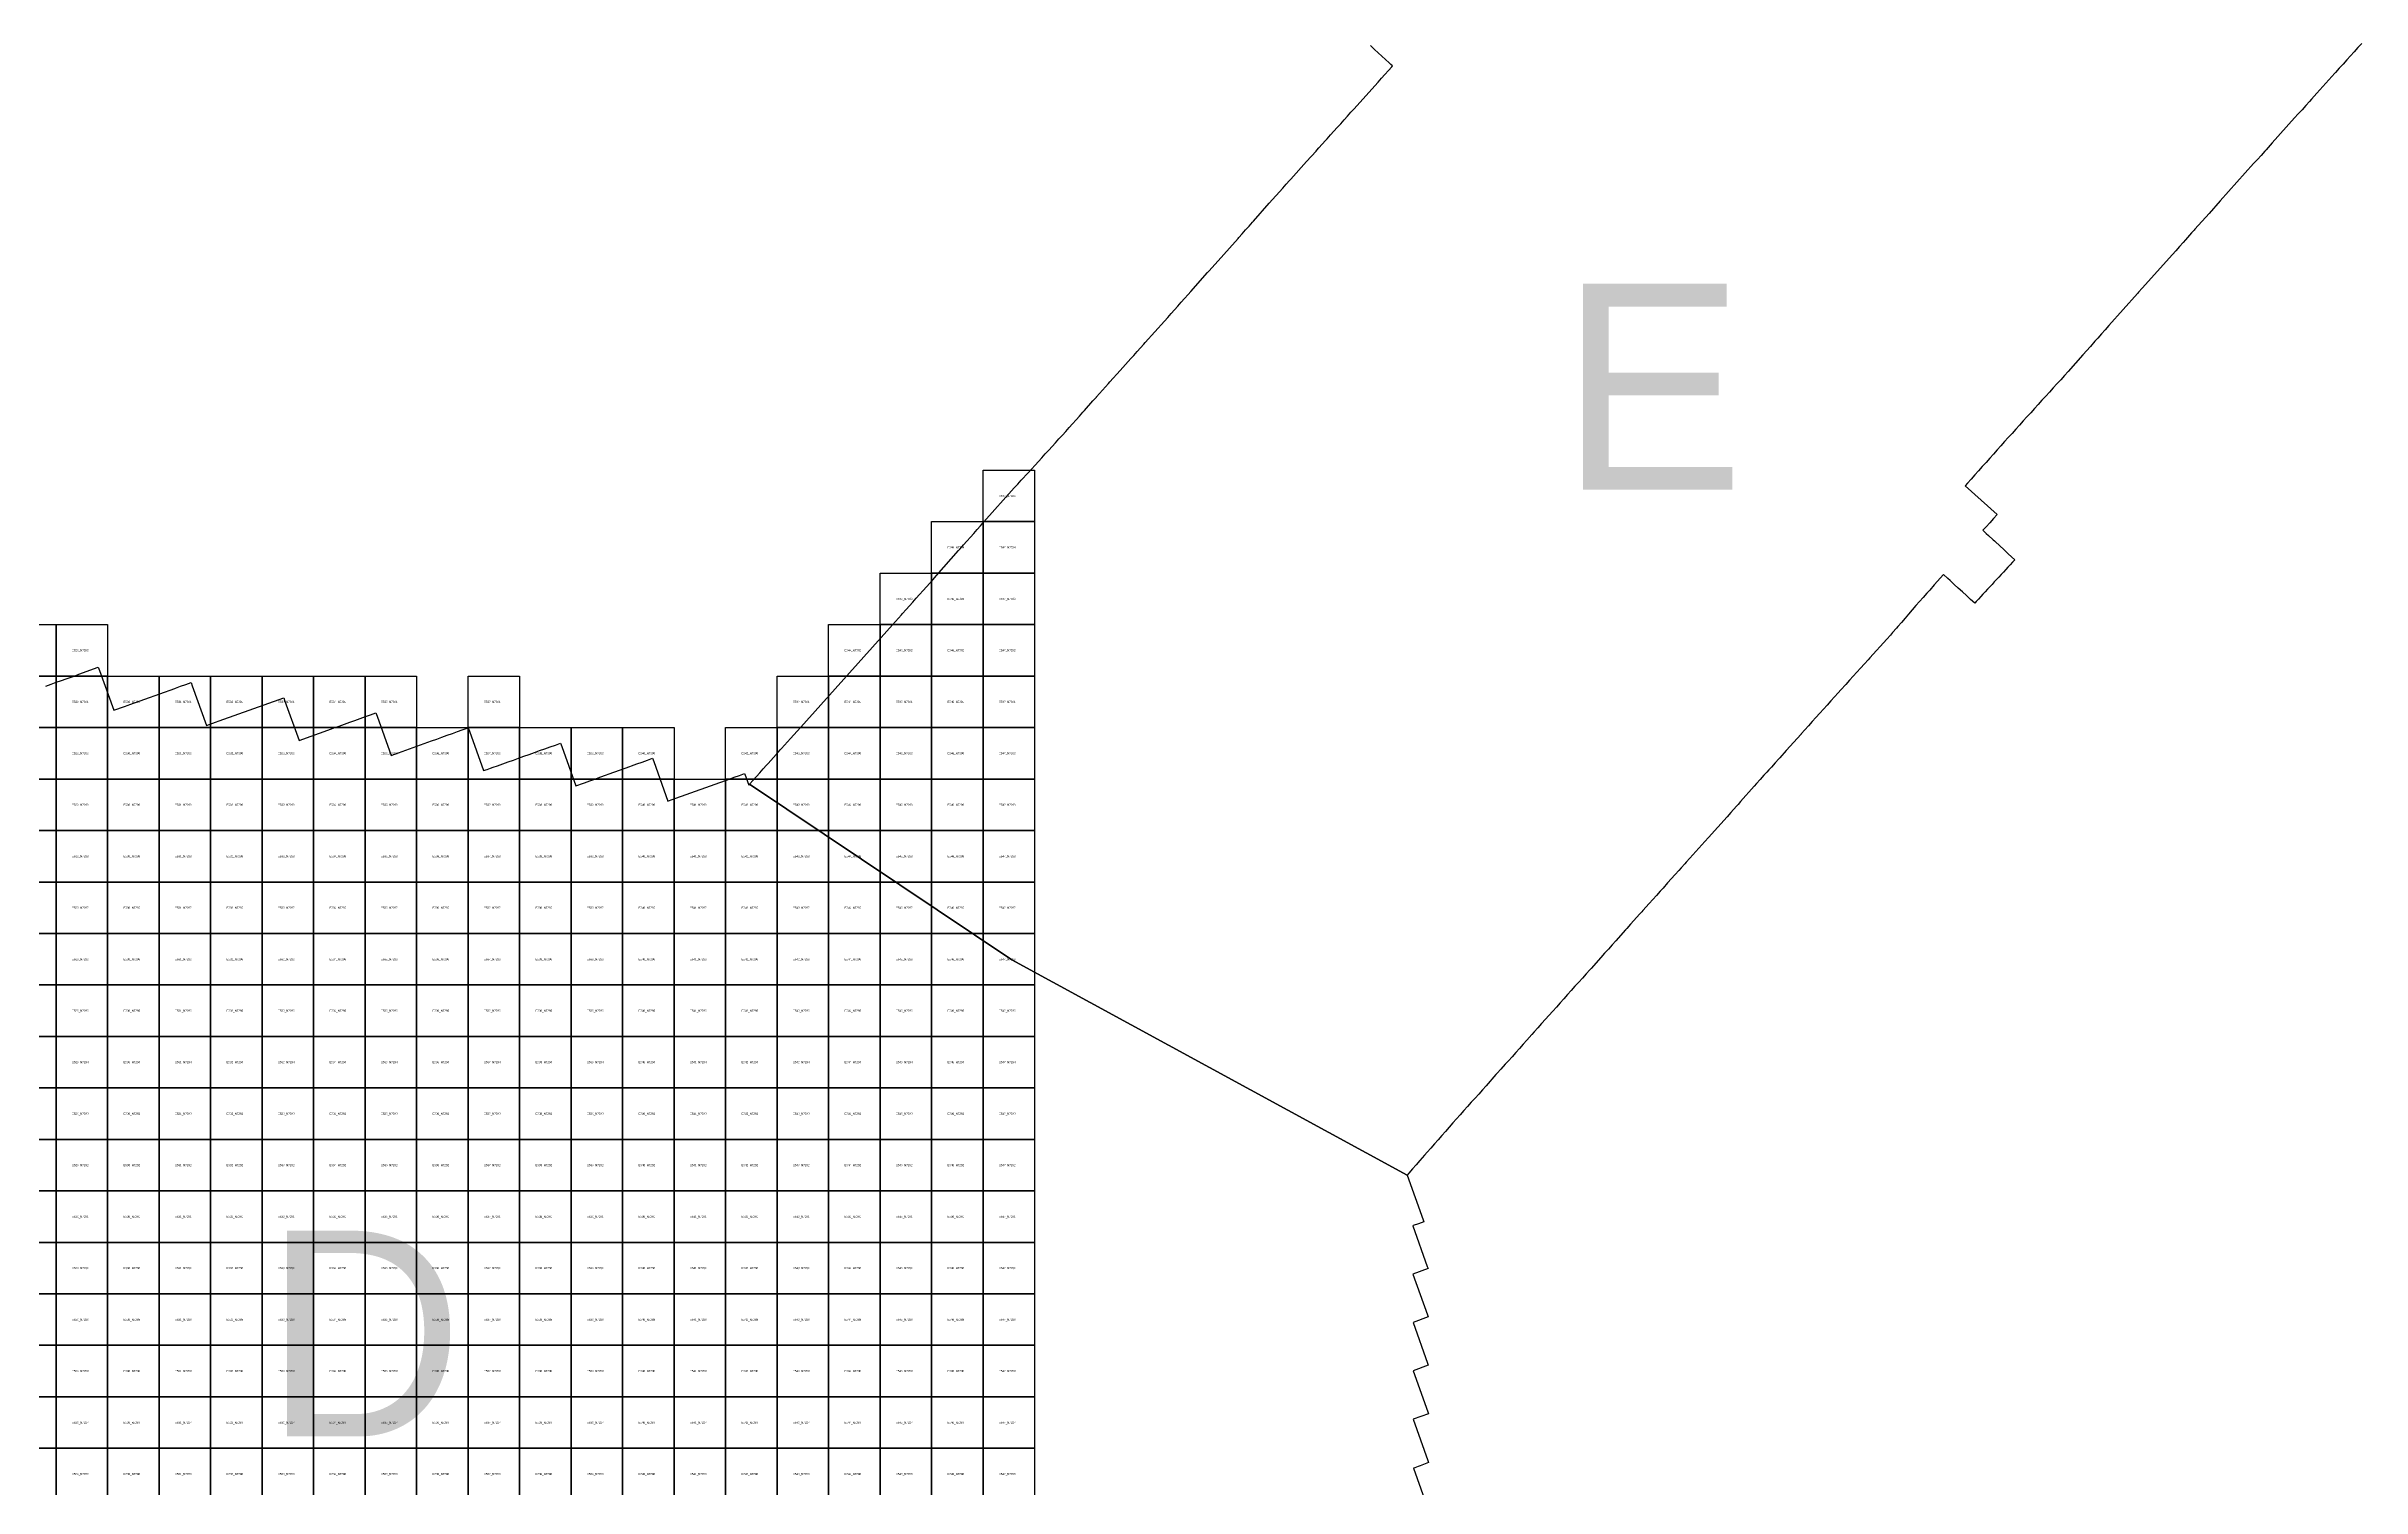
# Model space of a CAD drawing. Extents: x 325010 to 598009, y 7217000 to 7546188.
# Drawn here: x 528809 to 573769, y 7286234 to 7314234 of the extents above; entities that cross this region are included whole.
import ezdxf

# ---------------------------------------------------------------- set-up
doc = ezdxf.new("R2010")
doc.units = 0
for name, color, linetype in [('D', 7, 'Continuous'), ('E', 7, 'Continuous'), ('Limpopo_1', 7, 'Continuous')]:
    doc.layers.add(name, color=color, linetype=linetype)

msp = doc.modelspace()

# ---------------------------------------------------------------- linework, layer by layer
for points in [[(547000, 7305000), (547000, 7306000), (548000, 7306000), (548000, 7305000)], [(547000, 7304000), (547000, 7305000), (548000, 7305000), (548000, 7304000)], [(547000, 7303000), (547000, 7304000), (548000, 7304000), (548000, 7303000)], [(547000, 7302000), (547000, 7303000), (548000, 7303000), (548000, 7302000)], [(547000, 7301000), (547000, 7302000), (548000, 7302000), (548000, 7301000)], [(547000, 7300000), (547000, 7301000), (548000, 7301000), (548000, 7300000)], [(547000, 7299000), (547000, 7300000), (548000, 7300000), (548000, 7299000)], [(547000, 7298000), (547000, 7299000), (548000, 7299000), (548000, 7298000)], [(547000, 7297000), (547000, 7298000), (548000, 7298000), (548000, 7297000)], [(547000, 7296000), (547000, 7297000), (548000, 7297000), (548000, 7296000)], [(547000, 7295000), (547000, 7296000), (548000, 7296000), (548000, 7295000)], [(547000, 7294000), (547000, 7295000), (548000, 7295000), (548000, 7294000)], [(547000, 7293000), (547000, 7294000), (548000, 7294000), (548000, 7293000)], [(547000, 7292000), (547000, 7293000), (548000, 7293000), (548000, 7292000)], [(547000, 7291000), (547000, 7292000), (548000, 7292000), (548000, 7291000)], [(547000, 7290000), (547000, 7291000), (548000, 7291000), (548000, 7290000)], [(547000, 7289000), (547000, 7290000), (548000, 7290000), (548000, 7289000)], [(547000, 7288000), (547000, 7289000), (548000, 7289000), (548000, 7288000)], [(547000, 7287000), (547000, 7288000), (548000, 7288000), (548000, 7287000)], [(547000, 7286000), (547000, 7287000), (548000, 7287000), (548000, 7286000)]]:
    msp.add_lwpolyline(points, close=True)
at = {"layer": 'D'}
msp.add_lwpolyline([(528801, 7301805), (528903, 7301842), (529004, 7301879), (529106, 7301915), (529194, 7301947), (529271, 7301974), (529310, 7301988), (529412, 7302025), (529443, 7302036), (529819, 7302171), (529842, 7302107), (530118, 7301336), (530328, 7301411), (530400, 7301437), (530432, 7301449), (531304, 7301761), (531316, 7301765), (531417, 7301802), (531519, 7301838), (531621, 7301875), (531643, 7301812), (531920, 7301040), (531994, 7301066), (532096, 7301103), (532168, 7301128), (533421, 7301579), (533444, 7301516), (533719, 7300748), (534348, 7300975), (534395, 7300992), (534497, 7301029), (534599, 7301066), (534700, 7301102), (534802, 7301139), (534904, 7301176), (535006, 7301212), (535107, 7301250), (535209, 7301287), (535232, 7301223), (535506, 7300457), (536289, 7300740), (536391, 7300776), (536492, 7300813), (536594, 7300850), (536696, 7300886), (536797, 7300923), (536882, 7300953), (537001, 7300995), (537024, 7300932), (537299, 7300163), (537369, 7300187), (537432, 7300210), (537488, 7300229), (537573, 7300260), (537675, 7300296), (537777, 7300332), (537879, 7300369), (537981, 7300406), (538083, 7300442), (538185, 7300479), (538286, 7300516), (538389, 7300552), (538490, 7300588), (538592, 7300625), (538694, 7300661), (538796, 7300698), (538819, 7300635), (539093, 7299868), (539131, 7299882), (539200, 7299906), (539259, 7299928), (539361, 7299964), (539463, 7300000), (539576, 7300041), (539666, 7300074), (539741, 7300101), (540137, 7300243), (540175, 7300257), (540277, 7300294), (540379, 7300330), (540480, 7300367), (540582, 7300404), (540605, 7300340), (540879, 7299572), (540942, 7299595), (542086, 7300006), (542165, 7300035), (542267, 7300072), (542369, 7300108), (542392, 7300045), (542449, 7299883), (542466, 7299902), (547559, 7296487), (555234, 7292307), (555543, 7291438), (555557, 7291399), (555455, 7291363), (555353, 7291326), (555343, 7291322), (555625, 7290530), (555639, 7290491), (555346, 7290384), (555628, 7289593), (555642, 7289554), (555348, 7289445), (555631, 7288651), (555645, 7288612), (555350, 7288504), (555633, 7287711), (555647, 7287672), (555352, 7287563), (555637, 7286762), (555651, 7286723), (555489, 7286662), (555448, 7286646), (555380, 7286621), (555355, 7286611), (555640, 7285812)], dxfattribs=at)
at = {"layer": 'E'}
msp.add_lwpolyline([(573769, 7314289), (573696, 7314209), (573624, 7314129), (573551, 7314049), (573478, 7313969), (573406, 7313888), (573334, 7313807), (573262, 7313727), (573247, 7313710), (572900, 7313324), (572792, 7313204), (572755, 7313163), (572683, 7313083), (572610, 7313003), (572538, 7312922), (572465, 7312842), (572033, 7312358), (571913, 7312224), (571888, 7312197), (571816, 7312116), (571743, 7312036), (571670, 7311956), (571022, 7311229), (570805, 7310988), (570530, 7310681), (570517, 7310665), (570467, 7310610), (570346, 7310474), (570301, 7310423), (570228, 7310342), (570157, 7310261), (570094, 7310192), (569507, 7309535), (569435, 7309455), (569414, 7309431), (568857, 7308811), (568785, 7308729), (568714, 7308648), (568643, 7308567), (568589, 7308505), (568500, 7308404), (568357, 7308242), (568357, 7308242), (568356, 7308242), (568070, 7307918), (567997, 7307837), (567925, 7307757), (567852, 7307677), (567779, 7307597), (567706, 7307517), (567633, 7307438), (567560, 7307358), (567487, 7307277), (567415, 7307197), (567342, 7307117), (567269, 7307037), (567197, 7306957), (567124, 7306876), (567052, 7306795), (566980, 7306715), (566907, 7306635), (566835, 7306554), (566763, 7306473), (566690, 7306393), (566618, 7306313), (566546, 7306232), (566474, 7306151), (566402, 7306071), (566329, 7305990), (566258, 7305909), (566186, 7305828), (566114, 7305747), (566070, 7305697), (566692, 7305140), (566620, 7305060), (566548, 7304980), (566476, 7304899), (566415, 7304832), (566480, 7304772), (566525, 7304730), (566615, 7304647), (566638, 7304625), (566651, 7304612), (566825, 7304451), (566875, 7304405), (566905, 7304377), (567033, 7304258), (566988, 7304210), (566944, 7304163), (566900, 7304115), (566856, 7304068), (566812, 7304020), (566768, 7303972), (566724, 7303924), (566680, 7303877), (566635, 7303829), (566591, 7303781), (566547, 7303734), (566503, 7303686), (566459, 7303639), (566415, 7303591), (566371, 7303543), (566327, 7303496), (566282, 7303448), (566255, 7303418), (566175, 7303491), (566095, 7303564), (566016, 7303636), (565936, 7303709), (565857, 7303782), (565777, 7303855), (565735, 7303895), (565649, 7303973), (565470, 7303773), (565381, 7303672), (565327, 7303611), (565256, 7303530), (565185, 7303449), (565113, 7303369), (565042, 7303287), (564972, 7303205), (564901, 7303124), (564831, 7303042), (564760, 7302961), (564736, 7302934), (564660, 7302847), (564618, 7302798), (564546, 7302718), (564216, 7302353), (564184, 7302317), (564112, 7302237), (564040, 7302157), (563967, 7302077), (563894, 7301998), (563821, 7301918), (563749, 7301839), (563653, 7301732), (563605, 7301678), (563533, 7301597), (563461, 7301517), (563389, 7301437), (563316, 7301357), (563244, 7301277), (563171, 7301197), (563100, 7301117), (563028, 7301036), (562956, 7300956), (562884, 7300876), (562883, 7300875), (562596, 7300554), (562470, 7300415), (562452, 7300394), (562380, 7300313), (562307, 7300233), (562258, 7300179), (562218, 7300134), (562163, 7300073), (562090, 7299993), (562019, 7299912), (561975, 7299863), (561710, 7299565), (561661, 7299509), (561631, 7299476), (561517, 7299348), (561445, 7299267), (561445, 7299267), (561086, 7298866), (561085, 7298866), (561013, 7298785), (560783, 7298530), (560725, 7298464), (560652, 7298385), (560626, 7298356), (560552, 7298273), (560508, 7298224), (560435, 7298144), (560292, 7297983), (560203, 7297883), (560149, 7297822), (560077, 7297741), (560005, 7297661), (559933, 7297581), (559813, 7297448), (559788, 7297420), (559751, 7297380), (559572, 7297180), (559500, 7297099), (559476, 7297072), (559285, 7296857), (559213, 7296777), (559141, 7296697), (559069, 7296616), (558997, 7296536), (558805, 7296323), (558781, 7296295), (558708, 7296216), (558637, 7296135), (558565, 7296054), (558493, 7295974), (558421, 7295893), (558349, 7295813), (558277, 7295732), (558206, 7295652), (558134, 7295572), (558061, 7295492), (558060, 7295491), (557845, 7295251), (557773, 7295170), (557702, 7295089), (557654, 7295036), (557558, 7294928), (557486, 7294848), (557415, 7294767), (557343, 7294687), (557271, 7294607), (557199, 7294526), (557138, 7294459), (557054, 7294366), (556983, 7294285), (556959, 7294258), (556768, 7294043), (556696, 7293963), (556624, 7293882), (556552, 7293802), (556480, 7293722), (556408, 7293641), (556336, 7293561), (556265, 7293480), (556193, 7293399), (556121, 7293319), (556050, 7293238), (555979, 7293156), (555908, 7293075), (555837, 7292994), (555766, 7292913), (555695, 7292832), (555624, 7292751), (555572, 7292692), (555481, 7292589), (555410, 7292508), (555338, 7292427), (555266, 7292347), (555234, 7292307), (547559, 7296487), (542466, 7299902), (542532, 7299976), (542598, 7300050), (542664, 7300124), (542730, 7300197), (542796, 7300271), (542827, 7300305), (542979, 7300474), (542995, 7300492), (543061, 7300565), (543086, 7300593), (543259, 7300786), (543325, 7300859), (543391, 7300933), (543458, 7301006), (545239, 7302997), (545413, 7303191), (545437, 7303218), (545503, 7303292), (545569, 7303365), (545635, 7303439), (545701, 7303513), (545768, 7303586), (545834, 7303660), (545900, 7303733), (545966, 7303807), (545990, 7303833), (546098, 7303954), (546525, 7304439), (546556, 7304474), (546621, 7304548), (546686, 7304623), (546752, 7304697), (546817, 7304771), (546882, 7304846), (546948, 7304919), (547012, 7304995), (547605, 7305659), (547673, 7305730), (547740, 7305804), (547873, 7305950), (548074, 7306169), (548140, 7306242), (548207, 7306315), (548274, 7306388), (548340, 7306462), (548407, 7306534), (548473, 7306608), (548540, 7306681), (548606, 7306754), (548672, 7306828), (548738, 7306902), (548804, 7306976), (548869, 7307050), (548935, 7307124), (548968, 7307160), (549133, 7307345), (549199, 7307419), (549205, 7307426), (549437, 7307685), (549463, 7307714), (549528, 7307788), (549594, 7307862), (549660, 7307935), (549712, 7307992), (549869, 7308167), (549925, 7308230), (549991, 7308304), (550056, 7308377), (550122, 7308451), (550150, 7308482), (550519, 7308893), (550584, 7308967), (550650, 7309041), (550715, 7309115), (550781, 7309189), (550847, 7309263), (550913, 7309336), (550979, 7309411), (551031, 7309469), (551358, 7309837), (551373, 7309854), (551385, 7309868), (551504, 7310002), (551950, 7310501), (551966, 7310519), (552032, 7310593), (552097, 7310666), (552163, 7310741), (552228, 7310815), (552250, 7310839), (552556, 7311185), (552820, 7311481), (552886, 7311554), (552951, 7311628), (552973, 7311652), (553282, 7311996), (553465, 7312200), (553480, 7312217), (553521, 7312262), (553648, 7312402), (553679, 7312437), (553745, 7312511), (553812, 7312584), (553878, 7312658), (553944, 7312731), (554011, 7312804), (554077, 7312878), (554143, 7312952), (554199, 7313013), (554672, 7313540), (554737, 7313615), (554803, 7313689), (554869, 7313763), (554934, 7313837), (554948, 7313852), (554917, 7313881), (554887, 7313910), (554601, 7314174), (554522, 7314248)], dxfattribs=at)
at = {"layer": 'Limpopo_1'}
for points in [[(546000, 7304000), (546000, 7305000), (547000, 7305000), (547000, 7304000)], [(545000, 7303000), (545000, 7304000), (546000, 7304000), (546000, 7303000)], [(546000, 7303000), (546000, 7304000), (547000, 7304000), (547000, 7303000)], [(528000, 7302000), (528000, 7303000), (529000, 7303000), (529000, 7302000)], [(529000, 7302000), (529000, 7303000), (530000, 7303000), (530000, 7302000)], [(544000, 7302000), (544000, 7303000), (545000, 7303000), (545000, 7302000)], [(545000, 7302000), (545000, 7303000), (546000, 7303000), (546000, 7302000)], [(546000, 7302000), (546000, 7303000), (547000, 7303000), (547000, 7302000)], [(528000, 7301000), (528000, 7302000), (529000, 7302000), (529000, 7301000)], [(529000, 7301000), (529000, 7302000), (530000, 7302000), (530000, 7301000)], [(530000, 7301000), (530000, 7302000), (531000, 7302000), (531000, 7301000)], [(531000, 7301000), (531000, 7302000), (532000, 7302000), (532000, 7301000)], [(532000, 7301000), (532000, 7302000), (533000, 7302000), (533000, 7301000)], [(533000, 7301000), (533000, 7302000), (534000, 7302000), (534000, 7301000)], [(534000, 7301000), (534000, 7302000), (535000, 7302000), (535000, 7301000)], [(535000, 7301000), (535000, 7302000), (536000, 7302000), (536000, 7301000)], [(537000, 7301000), (537000, 7302000), (538000, 7302000), (538000, 7301000)], [(543000, 7301000), (543000, 7302000), (544000, 7302000), (544000, 7301000)], [(544000, 7301000), (544000, 7302000), (545000, 7302000), (545000, 7301000)], [(545000, 7301000), (545000, 7302000), (546000, 7302000), (546000, 7301000)], [(546000, 7301000), (546000, 7302000), (547000, 7302000), (547000, 7301000)], [(528000, 7300000), (528000, 7301000), (529000, 7301000), (529000, 7300000)], [(529000, 7300000), (529000, 7301000), (530000, 7301000), (530000, 7300000)], [(530000, 7300000), (530000, 7301000), (531000, 7301000), (531000, 7300000)], [(531000, 7300000), (531000, 7301000), (532000, 7301000), (532000, 7300000)], [(532000, 7300000), (532000, 7301000), (533000, 7301000), (533000, 7300000)], [(533000, 7300000), (533000, 7301000), (534000, 7301000), (534000, 7300000)], [(534000, 7300000), (534000, 7301000), (535000, 7301000), (535000, 7300000)], [(535000, 7300000), (535000, 7301000), (536000, 7301000), (536000, 7300000)], [(536000, 7300000), (536000, 7301000), (537000, 7301000), (537000, 7300000)], [(537000, 7300000), (537000, 7301000), (538000, 7301000), (538000, 7300000)], [(538000, 7300000), (538000, 7301000), (539000, 7301000), (539000, 7300000)], [(539000, 7300000), (539000, 7301000), (540000, 7301000), (540000, 7300000)], [(540000, 7300000), (540000, 7301000), (541000, 7301000), (541000, 7300000)], [(542000, 7300000), (542000, 7301000), (543000, 7301000), (543000, 7300000)], [(543000, 7300000), (543000, 7301000), (544000, 7301000), (544000, 7300000)], [(544000, 7300000), (544000, 7301000), (545000, 7301000), (545000, 7300000)], [(545000, 7300000), (545000, 7301000), (546000, 7301000), (546000, 7300000)], [(546000, 7300000), (546000, 7301000), (547000, 7301000), (547000, 7300000)], [(528000, 7299000), (528000, 7300000), (529000, 7300000), (529000, 7299000)], [(529000, 7299000), (529000, 7300000), (530000, 7300000), (530000, 7299000)], [(530000, 7299000), (530000, 7300000), (531000, 7300000), (531000, 7299000)], [(531000, 7299000), (531000, 7300000), (532000, 7300000), (532000, 7299000)], [(532000, 7299000), (532000, 7300000), (533000, 7300000), (533000, 7299000)], [(533000, 7299000), (533000, 7300000), (534000, 7300000), (534000, 7299000)], [(534000, 7299000), (534000, 7300000), (535000, 7300000), (535000, 7299000)], [(535000, 7299000), (535000, 7300000), (536000, 7300000), (536000, 7299000)], [(536000, 7299000), (536000, 7300000), (537000, 7300000), (537000, 7299000)], [(537000, 7299000), (537000, 7300000), (538000, 7300000), (538000, 7299000)], [(538000, 7299000), (538000, 7300000), (539000, 7300000), (539000, 7299000)], [(539000, 7299000), (539000, 7300000), (540000, 7300000), (540000, 7299000)], [(540000, 7299000), (540000, 7300000), (541000, 7300000), (541000, 7299000)], [(541000, 7299000), (541000, 7300000), (542000, 7300000), (542000, 7299000)], [(542000, 7299000), (542000, 7300000), (543000, 7300000), (543000, 7299000)], [(543000, 7299000), (543000, 7300000), (544000, 7300000), (544000, 7299000)], [(544000, 7299000), (544000, 7300000), (545000, 7300000), (545000, 7299000)], [(545000, 7299000), (545000, 7300000), (546000, 7300000), (546000, 7299000)], [(546000, 7299000), (546000, 7300000), (547000, 7300000), (547000, 7299000)], [(528000, 7298000), (528000, 7299000), (529000, 7299000), (529000, 7298000)], [(529000, 7298000), (529000, 7299000), (530000, 7299000), (530000, 7298000)], [(530000, 7298000), (530000, 7299000), (531000, 7299000), (531000, 7298000)], [(531000, 7298000), (531000, 7299000), (532000, 7299000), (532000, 7298000)], [(532000, 7298000), (532000, 7299000), (533000, 7299000), (533000, 7298000)], [(533000, 7298000), (533000, 7299000), (534000, 7299000), (534000, 7298000)], [(534000, 7298000), (534000, 7299000), (535000, 7299000), (535000, 7298000)], [(535000, 7298000), (535000, 7299000), (536000, 7299000), (536000, 7298000)], [(536000, 7298000), (536000, 7299000), (537000, 7299000), (537000, 7298000)], [(537000, 7298000), (537000, 7299000), (538000, 7299000), (538000, 7298000)], [(538000, 7298000), (538000, 7299000), (539000, 7299000), (539000, 7298000)], [(539000, 7298000), (539000, 7299000), (540000, 7299000), (540000, 7298000)], [(540000, 7298000), (540000, 7299000), (541000, 7299000), (541000, 7298000)], [(541000, 7298000), (541000, 7299000), (542000, 7299000), (542000, 7298000)], [(542000, 7298000), (542000, 7299000), (543000, 7299000), (543000, 7298000)], [(543000, 7298000), (543000, 7299000), (544000, 7299000), (544000, 7298000)], [(544000, 7298000), (544000, 7299000), (545000, 7299000), (545000, 7298000)], [(545000, 7298000), (545000, 7299000), (546000, 7299000), (546000, 7298000)], [(546000, 7298000), (546000, 7299000), (547000, 7299000), (547000, 7298000)], [(528000, 7297000), (528000, 7298000), (529000, 7298000), (529000, 7297000)], [(529000, 7297000), (529000, 7298000), (530000, 7298000), (530000, 7297000)], [(530000, 7297000), (530000, 7298000), (531000, 7298000), (531000, 7297000)], [(531000, 7297000), (531000, 7298000), (532000, 7298000), (532000, 7297000)], [(532000, 7297000), (532000, 7298000), (533000, 7298000), (533000, 7297000)], [(533000, 7297000), (533000, 7298000), (534000, 7298000), (534000, 7297000)], [(534000, 7297000), (534000, 7298000), (535000, 7298000), (535000, 7297000)], [(535000, 7297000), (535000, 7298000), (536000, 7298000), (536000, 7297000)], [(536000, 7297000), (536000, 7298000), (537000, 7298000), (537000, 7297000)], [(537000, 7297000), (537000, 7298000), (538000, 7298000), (538000, 7297000)], [(538000, 7297000), (538000, 7298000), (539000, 7298000), (539000, 7297000)], [(539000, 7297000), (539000, 7298000), (540000, 7298000), (540000, 7297000)], [(540000, 7297000), (540000, 7298000), (541000, 7298000), (541000, 7297000)], [(541000, 7297000), (541000, 7298000), (542000, 7298000), (542000, 7297000)], [(542000, 7297000), (542000, 7298000), (543000, 7298000), (543000, 7297000)], [(543000, 7297000), (543000, 7298000), (544000, 7298000), (544000, 7297000)], [(544000, 7297000), (544000, 7298000), (545000, 7298000), (545000, 7297000)], [(545000, 7297000), (545000, 7298000), (546000, 7298000), (546000, 7297000)], [(546000, 7297000), (546000, 7298000), (547000, 7298000), (547000, 7297000)], [(528000, 7296000), (528000, 7297000), (529000, 7297000), (529000, 7296000)], [(529000, 7296000), (529000, 7297000), (530000, 7297000), (530000, 7296000)], [(530000, 7296000), (530000, 7297000), (531000, 7297000), (531000, 7296000)], [(531000, 7296000), (531000, 7297000), (532000, 7297000), (532000, 7296000)], [(532000, 7296000), (532000, 7297000), (533000, 7297000), (533000, 7296000)], [(533000, 7296000), (533000, 7297000), (534000, 7297000), (534000, 7296000)], [(534000, 7296000), (534000, 7297000), (535000, 7297000), (535000, 7296000)], [(535000, 7296000), (535000, 7297000), (536000, 7297000), (536000, 7296000)], [(536000, 7296000), (536000, 7297000), (537000, 7297000), (537000, 7296000)], [(537000, 7296000), (537000, 7297000), (538000, 7297000), (538000, 7296000)], [(538000, 7296000), (538000, 7297000), (539000, 7297000), (539000, 7296000)], [(539000, 7296000), (539000, 7297000), (540000, 7297000), (540000, 7296000)], [(540000, 7296000), (540000, 7297000), (541000, 7297000), (541000, 7296000)], [(541000, 7296000), (541000, 7297000), (542000, 7297000), (542000, 7296000)], [(542000, 7296000), (542000, 7297000), (543000, 7297000), (543000, 7296000)], [(543000, 7296000), (543000, 7297000), (544000, 7297000), (544000, 7296000)], [(544000, 7296000), (544000, 7297000), (545000, 7297000), (545000, 7296000)], [(545000, 7296000), (545000, 7297000), (546000, 7297000), (546000, 7296000)], [(546000, 7296000), (546000, 7297000), (547000, 7297000), (547000, 7296000)], [(528000, 7295000), (528000, 7296000), (529000, 7296000), (529000, 7295000)], [(529000, 7295000), (529000, 7296000), (530000, 7296000), (530000, 7295000)], [(530000, 7295000), (530000, 7296000), (531000, 7296000), (531000, 7295000)], [(531000, 7295000), (531000, 7296000), (532000, 7296000), (532000, 7295000)], [(532000, 7295000), (532000, 7296000), (533000, 7296000), (533000, 7295000)], [(533000, 7295000), (533000, 7296000), (534000, 7296000), (534000, 7295000)], [(534000, 7295000), (534000, 7296000), (535000, 7296000), (535000, 7295000)], [(535000, 7295000), (535000, 7296000), (536000, 7296000), (536000, 7295000)], [(536000, 7295000), (536000, 7296000), (537000, 7296000), (537000, 7295000)], [(537000, 7295000), (537000, 7296000), (538000, 7296000), (538000, 7295000)], [(538000, 7295000), (538000, 7296000), (539000, 7296000), (539000, 7295000)], [(539000, 7295000), (539000, 7296000), (540000, 7296000), (540000, 7295000)], [(540000, 7295000), (540000, 7296000), (541000, 7296000), (541000, 7295000)], [(541000, 7295000), (541000, 7296000), (542000, 7296000), (542000, 7295000)], [(542000, 7295000), (542000, 7296000), (543000, 7296000), (543000, 7295000)], [(543000, 7295000), (543000, 7296000), (544000, 7296000), (544000, 7295000)], [(544000, 7295000), (544000, 7296000), (545000, 7296000), (545000, 7295000)], [(545000, 7295000), (545000, 7296000), (546000, 7296000), (546000, 7295000)], [(546000, 7295000), (546000, 7296000), (547000, 7296000), (547000, 7295000)], [(528000, 7294000), (528000, 7295000), (529000, 7295000), (529000, 7294000)], [(529000, 7294000), (529000, 7295000), (530000, 7295000), (530000, 7294000)], [(530000, 7294000), (530000, 7295000), (531000, 7295000), (531000, 7294000)], [(531000, 7294000), (531000, 7295000), (532000, 7295000), (532000, 7294000)], [(532000, 7294000), (532000, 7295000), (533000, 7295000), (533000, 7294000)], [(533000, 7294000), (533000, 7295000), (534000, 7295000), (534000, 7294000)], [(534000, 7294000), (534000, 7295000), (535000, 7295000), (535000, 7294000)], [(535000, 7294000), (535000, 7295000), (536000, 7295000), (536000, 7294000)], [(536000, 7294000), (536000, 7295000), (537000, 7295000), (537000, 7294000)], [(537000, 7294000), (537000, 7295000), (538000, 7295000), (538000, 7294000)], [(538000, 7294000), (538000, 7295000), (539000, 7295000), (539000, 7294000)], [(539000, 7294000), (539000, 7295000), (540000, 7295000), (540000, 7294000)], [(540000, 7294000), (540000, 7295000), (541000, 7295000), (541000, 7294000)], [(541000, 7294000), (541000, 7295000), (542000, 7295000), (542000, 7294000)], [(542000, 7294000), (542000, 7295000), (543000, 7295000), (543000, 7294000)], [(543000, 7294000), (543000, 7295000), (544000, 7295000), (544000, 7294000)], [(544000, 7294000), (544000, 7295000), (545000, 7295000), (545000, 7294000)], [(545000, 7294000), (545000, 7295000), (546000, 7295000), (546000, 7294000)], [(546000, 7294000), (546000, 7295000), (547000, 7295000), (547000, 7294000)], [(528000, 7293000), (528000, 7294000), (529000, 7294000), (529000, 7293000)], [(529000, 7293000), (529000, 7294000), (530000, 7294000), (530000, 7293000)], [(530000, 7293000), (530000, 7294000), (531000, 7294000), (531000, 7293000)], [(531000, 7293000), (531000, 7294000), (532000, 7294000), (532000, 7293000)], [(532000, 7293000), (532000, 7294000), (533000, 7294000), (533000, 7293000)], [(533000, 7293000), (533000, 7294000), (534000, 7294000), (534000, 7293000)], [(534000, 7293000), (534000, 7294000), (535000, 7294000), (535000, 7293000)], [(535000, 7293000), (535000, 7294000), (536000, 7294000), (536000, 7293000)], [(536000, 7293000), (536000, 7294000), (537000, 7294000), (537000, 7293000)], [(537000, 7293000), (537000, 7294000), (538000, 7294000), (538000, 7293000)], [(538000, 7293000), (538000, 7294000), (539000, 7294000), (539000, 7293000)], [(539000, 7293000), (539000, 7294000), (540000, 7294000), (540000, 7293000)], [(540000, 7293000), (540000, 7294000), (541000, 7294000), (541000, 7293000)], [(541000, 7293000), (541000, 7294000), (542000, 7294000), (542000, 7293000)], [(542000, 7293000), (542000, 7294000), (543000, 7294000), (543000, 7293000)], [(543000, 7293000), (543000, 7294000), (544000, 7294000), (544000, 7293000)], [(544000, 7293000), (544000, 7294000), (545000, 7294000), (545000, 7293000)], [(545000, 7293000), (545000, 7294000), (546000, 7294000), (546000, 7293000)], [(546000, 7293000), (546000, 7294000), (547000, 7294000), (547000, 7293000)], [(528000, 7292000), (528000, 7293000), (529000, 7293000), (529000, 7292000)], [(529000, 7292000), (529000, 7293000), (530000, 7293000), (530000, 7292000)], [(530000, 7292000), (530000, 7293000), (531000, 7293000), (531000, 7292000)], [(531000, 7292000), (531000, 7293000), (532000, 7293000), (532000, 7292000)], [(532000, 7292000), (532000, 7293000), (533000, 7293000), (533000, 7292000)], [(533000, 7292000), (533000, 7293000), (534000, 7293000), (534000, 7292000)], [(534000, 7292000), (534000, 7293000), (535000, 7293000), (535000, 7292000)], [(535000, 7292000), (535000, 7293000), (536000, 7293000), (536000, 7292000)], [(536000, 7292000), (536000, 7293000), (537000, 7293000), (537000, 7292000)], [(537000, 7292000), (537000, 7293000), (538000, 7293000), (538000, 7292000)], [(538000, 7292000), (538000, 7293000), (539000, 7293000), (539000, 7292000)], [(539000, 7292000), (539000, 7293000), (540000, 7293000), (540000, 7292000)], [(540000, 7292000), (540000, 7293000), (541000, 7293000), (541000, 7292000)], [(541000, 7292000), (541000, 7293000), (542000, 7293000), (542000, 7292000)], [(542000, 7292000), (542000, 7293000), (543000, 7293000), (543000, 7292000)], [(543000, 7292000), (543000, 7293000), (544000, 7293000), (544000, 7292000)], [(544000, 7292000), (544000, 7293000), (545000, 7293000), (545000, 7292000)], [(545000, 7292000), (545000, 7293000), (546000, 7293000), (546000, 7292000)], [(546000, 7292000), (546000, 7293000), (547000, 7293000), (547000, 7292000)], [(528000, 7291000), (528000, 7292000), (529000, 7292000), (529000, 7291000)], [(529000, 7291000), (529000, 7292000), (530000, 7292000), (530000, 7291000)], [(530000, 7291000), (530000, 7292000), (531000, 7292000), (531000, 7291000)], [(531000, 7291000), (531000, 7292000), (532000, 7292000), (532000, 7291000)], [(532000, 7291000), (532000, 7292000), (533000, 7292000), (533000, 7291000)], [(533000, 7291000), (533000, 7292000), (534000, 7292000), (534000, 7291000)], [(534000, 7291000), (534000, 7292000), (535000, 7292000), (535000, 7291000)], [(535000, 7291000), (535000, 7292000), (536000, 7292000), (536000, 7291000)], [(536000, 7291000), (536000, 7292000), (537000, 7292000), (537000, 7291000)], [(537000, 7291000), (537000, 7292000), (538000, 7292000), (538000, 7291000)], [(538000, 7291000), (538000, 7292000), (539000, 7292000), (539000, 7291000)], [(539000, 7291000), (539000, 7292000), (540000, 7292000), (540000, 7291000)], [(540000, 7291000), (540000, 7292000), (541000, 7292000), (541000, 7291000)], [(541000, 7291000), (541000, 7292000), (542000, 7292000), (542000, 7291000)], [(542000, 7291000), (542000, 7292000), (543000, 7292000), (543000, 7291000)], [(543000, 7291000), (543000, 7292000), (544000, 7292000), (544000, 7291000)], [(544000, 7291000), (544000, 7292000), (545000, 7292000), (545000, 7291000)], [(545000, 7291000), (545000, 7292000), (546000, 7292000), (546000, 7291000)], [(546000, 7291000), (546000, 7292000), (547000, 7292000), (547000, 7291000)], [(528000, 7290000), (528000, 7291000), (529000, 7291000), (529000, 7290000)], [(529000, 7290000), (529000, 7291000), (530000, 7291000), (530000, 7290000)], [(530000, 7290000), (530000, 7291000), (531000, 7291000), (531000, 7290000)], [(531000, 7290000), (531000, 7291000), (532000, 7291000), (532000, 7290000)], [(532000, 7290000), (532000, 7291000), (533000, 7291000), (533000, 7290000)], [(533000, 7290000), (533000, 7291000), (534000, 7291000), (534000, 7290000)], [(534000, 7290000), (534000, 7291000), (535000, 7291000), (535000, 7290000)], [(535000, 7290000), (535000, 7291000), (536000, 7291000), (536000, 7290000)], [(536000, 7290000), (536000, 7291000), (537000, 7291000), (537000, 7290000)], [(537000, 7290000), (537000, 7291000), (538000, 7291000), (538000, 7290000)], [(538000, 7290000), (538000, 7291000), (539000, 7291000), (539000, 7290000)], [(539000, 7290000), (539000, 7291000), (540000, 7291000), (540000, 7290000)], [(540000, 7290000), (540000, 7291000), (541000, 7291000), (541000, 7290000)], [(541000, 7290000), (541000, 7291000), (542000, 7291000), (542000, 7290000)], [(542000, 7290000), (542000, 7291000), (543000, 7291000), (543000, 7290000)], [(543000, 7290000), (543000, 7291000), (544000, 7291000), (544000, 7290000)], [(544000, 7290000), (544000, 7291000), (545000, 7291000), (545000, 7290000)], [(545000, 7290000), (545000, 7291000), (546000, 7291000), (546000, 7290000)], [(546000, 7290000), (546000, 7291000), (547000, 7291000), (547000, 7290000)], [(528000, 7289000), (528000, 7290000), (529000, 7290000), (529000, 7289000)], [(529000, 7289000), (529000, 7290000), (530000, 7290000), (530000, 7289000)], [(530000, 7289000), (530000, 7290000), (531000, 7290000), (531000, 7289000)], [(531000, 7289000), (531000, 7290000), (532000, 7290000), (532000, 7289000)], [(532000, 7289000), (532000, 7290000), (533000, 7290000), (533000, 7289000)], [(533000, 7289000), (533000, 7290000), (534000, 7290000), (534000, 7289000)], [(534000, 7289000), (534000, 7290000), (535000, 7290000), (535000, 7289000)], [(535000, 7289000), (535000, 7290000), (536000, 7290000), (536000, 7289000)], [(536000, 7289000), (536000, 7290000), (537000, 7290000), (537000, 7289000)], [(537000, 7289000), (537000, 7290000), (538000, 7290000), (538000, 7289000)], [(538000, 7289000), (538000, 7290000), (539000, 7290000), (539000, 7289000)], [(539000, 7289000), (539000, 7290000), (540000, 7290000), (540000, 7289000)], [(540000, 7289000), (540000, 7290000), (541000, 7290000), (541000, 7289000)], [(541000, 7289000), (541000, 7290000), (542000, 7290000), (542000, 7289000)], [(542000, 7289000), (542000, 7290000), (543000, 7290000), (543000, 7289000)], [(543000, 7289000), (543000, 7290000), (544000, 7290000), (544000, 7289000)], [(544000, 7289000), (544000, 7290000), (545000, 7290000), (545000, 7289000)], [(545000, 7289000), (545000, 7290000), (546000, 7290000), (546000, 7289000)], [(546000, 7289000), (546000, 7290000), (547000, 7290000), (547000, 7289000)], [(528000, 7288000), (528000, 7289000), (529000, 7289000), (529000, 7288000)], [(529000, 7288000), (529000, 7289000), (530000, 7289000), (530000, 7288000)], [(530000, 7288000), (530000, 7289000), (531000, 7289000), (531000, 7288000)], [(531000, 7288000), (531000, 7289000), (532000, 7289000), (532000, 7288000)], [(532000, 7288000), (532000, 7289000), (533000, 7289000), (533000, 7288000)], [(533000, 7288000), (533000, 7289000), (534000, 7289000), (534000, 7288000)], [(534000, 7288000), (534000, 7289000), (535000, 7289000), (535000, 7288000)], [(535000, 7288000), (535000, 7289000), (536000, 7289000), (536000, 7288000)], [(536000, 7288000), (536000, 7289000), (537000, 7289000), (537000, 7288000)], [(537000, 7288000), (537000, 7289000), (538000, 7289000), (538000, 7288000)], [(538000, 7288000), (538000, 7289000), (539000, 7289000), (539000, 7288000)], [(539000, 7288000), (539000, 7289000), (540000, 7289000), (540000, 7288000)], [(540000, 7288000), (540000, 7289000), (541000, 7289000), (541000, 7288000)], [(541000, 7288000), (541000, 7289000), (542000, 7289000), (542000, 7288000)], [(542000, 7288000), (542000, 7289000), (543000, 7289000), (543000, 7288000)], [(543000, 7288000), (543000, 7289000), (544000, 7289000), (544000, 7288000)], [(544000, 7288000), (544000, 7289000), (545000, 7289000), (545000, 7288000)], [(545000, 7288000), (545000, 7289000), (546000, 7289000), (546000, 7288000)], [(546000, 7288000), (546000, 7289000), (547000, 7289000), (547000, 7288000)], [(528000, 7287000), (528000, 7288000), (529000, 7288000), (529000, 7287000)], [(529000, 7287000), (529000, 7288000), (530000, 7288000), (530000, 7287000)], [(530000, 7287000), (530000, 7288000), (531000, 7288000), (531000, 7287000)], [(531000, 7287000), (531000, 7288000), (532000, 7288000), (532000, 7287000)], [(532000, 7287000), (532000, 7288000), (533000, 7288000), (533000, 7287000)], [(533000, 7287000), (533000, 7288000), (534000, 7288000), (534000, 7287000)], [(534000, 7287000), (534000, 7288000), (535000, 7288000), (535000, 7287000)], [(535000, 7287000), (535000, 7288000), (536000, 7288000), (536000, 7287000)], [(536000, 7287000), (536000, 7288000), (537000, 7288000), (537000, 7287000)], [(537000, 7287000), (537000, 7288000), (538000, 7288000), (538000, 7287000)], [(538000, 7287000), (538000, 7288000), (539000, 7288000), (539000, 7287000)], [(539000, 7287000), (539000, 7288000), (540000, 7288000), (540000, 7287000)], [(540000, 7287000), (540000, 7288000), (541000, 7288000), (541000, 7287000)], [(541000, 7287000), (541000, 7288000), (542000, 7288000), (542000, 7287000)], [(542000, 7287000), (542000, 7288000), (543000, 7288000), (543000, 7287000)], [(543000, 7287000), (543000, 7288000), (544000, 7288000), (544000, 7287000)], [(544000, 7287000), (544000, 7288000), (545000, 7288000), (545000, 7287000)], [(545000, 7287000), (545000, 7288000), (546000, 7288000), (546000, 7287000)], [(546000, 7287000), (546000, 7288000), (547000, 7288000), (547000, 7287000)], [(528000, 7286000), (528000, 7287000), (529000, 7287000), (529000, 7286000)], [(529000, 7286000), (529000, 7287000), (530000, 7287000), (530000, 7286000)], [(530000, 7286000), (530000, 7287000), (531000, 7287000), (531000, 7286000)], [(531000, 7286000), (531000, 7287000), (532000, 7287000), (532000, 7286000)], [(532000, 7286000), (532000, 7287000), (533000, 7287000), (533000, 7286000)], [(533000, 7286000), (533000, 7287000), (534000, 7287000), (534000, 7286000)], [(534000, 7286000), (534000, 7287000), (535000, 7287000), (535000, 7286000)], [(535000, 7286000), (535000, 7287000), (536000, 7287000), (536000, 7286000)], [(536000, 7286000), (536000, 7287000), (537000, 7287000), (537000, 7286000)], [(537000, 7286000), (537000, 7287000), (538000, 7287000), (538000, 7286000)], [(538000, 7286000), (538000, 7287000), (539000, 7287000), (539000, 7286000)], [(539000, 7286000), (539000, 7287000), (540000, 7287000), (540000, 7286000)], [(540000, 7286000), (540000, 7287000), (541000, 7287000), (541000, 7286000)], [(541000, 7286000), (541000, 7287000), (542000, 7287000), (542000, 7286000)], [(542000, 7286000), (542000, 7287000), (543000, 7287000), (543000, 7286000)], [(543000, 7286000), (543000, 7287000), (544000, 7287000), (544000, 7286000)], [(544000, 7286000), (544000, 7287000), (545000, 7287000), (545000, 7286000)], [(545000, 7286000), (545000, 7287000), (546000, 7287000), (546000, 7286000)], [(546000, 7286000), (546000, 7287000), (547000, 7287000), (547000, 7286000)]]:
    msp.add_lwpolyline(points, close=True, dxfattribs=at)

# ---------------------------------------------------------------- texts
for s, height, p in [('E', 4000, (558208, 7305620)), ('E547_N7305', 40, (547308, 7305480)), ('E547_N7304', 40, (547308, 7304480)), ('E547_N7303', 40, (547308, 7303480)), ('E547_N7302', 40, (547308, 7302480)), ('E547_N7301', 40, (547308, 7301480)), ('E547_N7300', 40, (547308, 7300480)), ('E547_N7299', 40, (547308, 7299480)), ('E547_N7298', 40, (547308, 7298480)), ('E547_N7297', 40, (547308, 7297480)), ('E547_N7296', 40, (547308, 7296480)), ('E547_N7295', 40, (547308, 7295480)), ('E547_N7294', 40, (547308, 7294480)), ('E547_N7293', 40, (547308, 7293480)), ('E547_N7292', 40, (547308, 7292480)), ('D', 4000, (533043, 7287229)), ('E547_N7291', 40, (547308, 7291480)), ('E547_N7290', 40, (547308, 7290480)), ('E547_N7289', 40, (547308, 7289480)), ('E547_N7288', 40, (547308, 7288480)), ('E547_N7287', 40, (547308, 7287480)), ('E547_N7286', 40, (547308, 7286480))]:
    msp.add_text(s, height=height).set_placement(p)
for s, p in [('E546_N7304', (546308, 7304480)), ('E545_N7303', (545308, 7303480)), ('E546_N7303', (546308, 7303480)), ('E529_N7302', (529308, 7302480)), ('E544_N7302', (544308, 7302480)), ('E545_N7302', (545308, 7302480)), ('E546_N7302', (546308, 7302480)), ('E529_N7301', (529308, 7301480)), ('E530_N7301', (530308, 7301480)), ('E531_N7301', (531308, 7301480)), ('E532_N7301', (532308, 7301480)), ('E533_N7301', (533308, 7301480)), ('E534_N7301', (534308, 7301480)), ('E535_N7301', (535308, 7301480)), ('E537_N7301', (537308, 7301480)), ('E543_N7301', (543308, 7301480)), ('E544_N7301', (544308, 7301480)), ('E545_N7301', (545308, 7301480)), ('E546_N7301', (546308, 7301480)), ('E529_N7300', (529308, 7300480)), ('E530_N7300', (530308, 7300480)), ('E531_N7300', (531308, 7300480)), ('E532_N7300', (532308, 7300480)), ('E533_N7300', (533308, 7300480)), ('E534_N7300', (534308, 7300480)), ('E535_N7300', (535308, 7300480)), ('E536_N7300', (536308, 7300480)), ('E537_N7300', (537308, 7300480)), ('E538_N7300', (538308, 7300480)), ('E539_N7300', (539308, 7300480)), ('E540_N7300', (540308, 7300480)), ('E542_N7300', (542308, 7300480)), ('E543_N7300', (543308, 7300480)), ('E544_N7300', (544308, 7300480)), ('E545_N7300', (545308, 7300480)), ('E546_N7300', (546308, 7300480)), ('E529_N7299', (529308, 7299480)), ('E530_N7299', (530308, 7299480)), ('E531_N7299', (531308, 7299480)), ('E532_N7299', (532308, 7299480)), ('E533_N7299', (533308, 7299480)), ('E534_N7299', (534308, 7299480)), ('E535_N7299', (535308, 7299480)), ('E536_N7299', (536308, 7299480)), ('E537_N7299', (537308, 7299480)), ('E538_N7299', (538308, 7299480)), ('E539_N7299', (539308, 7299480)), ('E540_N7299', (540308, 7299480)), ('E541_N7299', (541308, 7299480)), ('E542_N7299', (542308, 7299480)), ('E543_N7299', (543308, 7299480)), ('E544_N7299', (544308, 7299480)), ('E545_N7299', (545308, 7299480)), ('E546_N7299', (546308, 7299480)), ('E529_N7298', (529308, 7298480)), ('E530_N7298', (530308, 7298480)), ('E531_N7298', (531308, 7298480)), ('E532_N7298', (532308, 7298480)), ('E533_N7298', (533308, 7298480)), ('E534_N7298', (534308, 7298480)), ('E535_N7298', (535308, 7298480)), ('E536_N7298', (536308, 7298480)), ('E537_N7298', (537308, 7298480)), ('E538_N7298', (538308, 7298480)), ('E539_N7298', (539308, 7298480)), ('E540_N7298', (540308, 7298480)), ('E541_N7298', (541308, 7298480)), ('E542_N7298', (542308, 7298480)), ('E543_N7298', (543308, 7298480)), ('E544_N7298', (544308, 7298480)), ('E545_N7298', (545308, 7298480)), ('E546_N7298', (546308, 7298480)), ('E529_N7297', (529308, 7297480)), ('E530_N7297', (530308, 7297480)), ('E531_N7297', (531308, 7297480)), ('E532_N7297', (532308, 7297480)), ('E533_N7297', (533308, 7297480)), ('E534_N7297', (534308, 7297480)), ('E535_N7297', (535308, 7297480)), ('E536_N7297', (536308, 7297480)), ('E537_N7297', (537308, 7297480)), ('E538_N7297', (538308, 7297480)), ('E539_N7297', (539308, 7297480)), ('E540_N7297', (540308, 7297480)), ('E541_N7297', (541308, 7297480)), ('E542_N7297', (542308, 7297480)), ('E543_N7297', (543308, 7297480)), ('E544_N7297', (544308, 7297480)), ('E545_N7297', (545308, 7297480)), ('E546_N7297', (546308, 7297480)), ('E529_N7296', (529308, 7296480)), ('E530_N7296', (530308, 7296480)), ('E531_N7296', (531308, 7296480)), ('E532_N7296', (532308, 7296480)), ('E533_N7296', (533308, 7296480)), ('E534_N7296', (534308, 7296480)), ('E535_N7296', (535308, 7296480)), ('E536_N7296', (536308, 7296480)), ('E537_N7296', (537308, 7296480)), ('E538_N7296', (538308, 7296480)), ('E539_N7296', (539308, 7296480)), ('E540_N7296', (540308, 7296480)), ('E541_N7296', (541308, 7296480)), ('E542_N7296', (542308, 7296480)), ('E543_N7296', (543308, 7296480)), ('E544_N7296', (544308, 7296480)), ('E545_N7296', (545308, 7296480)), ('E546_N7296', (546308, 7296480)), ('E529_N7295', (529308, 7295480)), ('E530_N7295', (530308, 7295480)), ('E531_N7295', (531308, 7295480)), ('E532_N7295', (532308, 7295480)), ('E533_N7295', (533308, 7295480)), ('E534_N7295', (534308, 7295480)), ('E535_N7295', (535308, 7295480)), ('E536_N7295', (536308, 7295480)), ('E537_N7295', (537308, 7295480)), ('E538_N7295', (538308, 7295480)), ('E539_N7295', (539308, 7295480)), ('E540_N7295', (540308, 7295480)), ('E541_N7295', (541308, 7295480)), ('E542_N7295', (542308, 7295480)), ('E543_N7295', (543308, 7295480)), ('E544_N7295', (544308, 7295480)), ('E545_N7295', (545308, 7295480)), ('E546_N7295', (546308, 7295480)), ('E529_N7294', (529308, 7294480)), ('E530_N7294', (530308, 7294480)), ('E531_N7294', (531308, 7294480)), ('E532_N7294', (532308, 7294480)), ('E533_N7294', (533308, 7294480)), ('E534_N7294', (534308, 7294480)), ('E535_N7294', (535308, 7294480)), ('E536_N7294', (536308, 7294480)), ('E537_N7294', (537308, 7294480)), ('E538_N7294', (538308, 7294480)), ('E539_N7294', (539308, 7294480)), ('E540_N7294', (540308, 7294480)), ('E541_N7294', (541308, 7294480)), ('E542_N7294', (542308, 7294480)), ('E543_N7294', (543308, 7294480)), ('E544_N7294', (544308, 7294480)), ('E545_N7294', (545308, 7294480)), ('E546_N7294', (546308, 7294480)), ('E529_N7293', (529308, 7293480)), ('E530_N7293', (530308, 7293480)), ('E531_N7293', (531308, 7293480)), ('E532_N7293', (532308, 7293480)), ('E533_N7293', (533308, 7293480)), ('E534_N7293', (534308, 7293480)), ('E535_N7293', (535308, 7293480)), ('E536_N7293', (536308, 7293480)), ('E537_N7293', (537308, 7293480)), ('E538_N7293', (538308, 7293480)), ('E539_N7293', (539308, 7293480)), ('E540_N7293', (540308, 7293480)), ('E541_N7293', (541308, 7293480)), ('E542_N7293', (542308, 7293480)), ('E543_N7293', (543308, 7293480)), ('E544_N7293', (544308, 7293480)), ('E545_N7293', (545308, 7293480)), ('E546_N7293', (546308, 7293480)), ('E529_N7292', (529308, 7292480)), ('E530_N7292', (530308, 7292480)), ('E531_N7292', (531308, 7292480)), ('E532_N7292', (532308, 7292480)), ('E533_N7292', (533308, 7292480)), ('E534_N7292', (534308, 7292480)), ('E535_N7292', (535308, 7292480)), ('E536_N7292', (536308, 7292480)), ('E537_N7292', (537308, 7292480)), ('E538_N7292', (538308, 7292480)), ('E539_N7292', (539308, 7292480)), ('E540_N7292', (540308, 7292480)), ('E541_N7292', (541308, 7292480)), ('E542_N7292', (542308, 7292480)), ('E543_N7292', (543308, 7292480)), ('E544_N7292', (544308, 7292480)), ('E545_N7292', (545308, 7292480)), ('E546_N7292', (546308, 7292480)), ('E529_N7291', (529308, 7291480)), ('E530_N7291', (530308, 7291480)), ('E531_N7291', (531308, 7291480)), ('E532_N7291', (532308, 7291480)), ('E533_N7291', (533308, 7291480)), ('E534_N7291', (534308, 7291480)), ('E535_N7291', (535308, 7291480)), ('E536_N7291', (536308, 7291480)), ('E537_N7291', (537308, 7291480)), ('E538_N7291', (538308, 7291480)), ('E539_N7291', (539308, 7291480)), ('E540_N7291', (540308, 7291480)), ('E541_N7291', (541308, 7291480)), ('E542_N7291', (542308, 7291480)), ('E543_N7291', (543308, 7291480)), ('E544_N7291', (544308, 7291480)), ('E545_N7291', (545308, 7291480)), ('E546_N7291', (546308, 7291480)), ('E529_N7290', (529308, 7290480)), ('E530_N7290', (530308, 7290480)), ('E531_N7290', (531308, 7290480)), ('E532_N7290', (532308, 7290480)), ('E533_N7290', (533308, 7290480)), ('E534_N7290', (534308, 7290480)), ('E535_N7290', (535308, 7290480)), ('E536_N7290', (536308, 7290480)), ('E537_N7290', (537308, 7290480)), ('E538_N7290', (538308, 7290480)), ('E539_N7290', (539308, 7290480)), ('E540_N7290', (540308, 7290480)), ('E541_N7290', (541308, 7290480)), ('E542_N7290', (542308, 7290480)), ('E543_N7290', (543308, 7290480)), ('E544_N7290', (544308, 7290480)), ('E545_N7290', (545308, 7290480)), ('E546_N7290', (546308, 7290480)), ('E529_N7289', (529308, 7289480)), ('E530_N7289', (530308, 7289480)), ('E531_N7289', (531308, 7289480)), ('E532_N7289', (532308, 7289480)), ('E533_N7289', (533308, 7289480)), ('E534_N7289', (534308, 7289480)), ('E535_N7289', (535308, 7289480)), ('E536_N7289', (536308, 7289480)), ('E537_N7289', (537308, 7289480)), ('E538_N7289', (538308, 7289480)), ('E539_N7289', (539308, 7289480)), ('E540_N7289', (540308, 7289480)), ('E541_N7289', (541308, 7289480)), ('E542_N7289', (542308, 7289480)), ('E543_N7289', (543308, 7289480)), ('E544_N7289', (544308, 7289480)), ('E545_N7289', (545308, 7289480)), ('E546_N7289', (546308, 7289480)), ('E529_N7288', (529308, 7288480)), ('E530_N7288', (530308, 7288480)), ('E531_N7288', (531308, 7288480)), ('E532_N7288', (532308, 7288480)), ('E533_N7288', (533308, 7288480)), ('E534_N7288', (534308, 7288480)), ('E535_N7288', (535308, 7288480)), ('E536_N7288', (536308, 7288480)), ('E537_N7288', (537308, 7288480)), ('E538_N7288', (538308, 7288480)), ('E539_N7288', (539308, 7288480)), ('E540_N7288', (540308, 7288480)), ('E541_N7288', (541308, 7288480)), ('E542_N7288', (542308, 7288480)), ('E543_N7288', (543308, 7288480)), ('E544_N7288', (544308, 7288480)), ('E545_N7288', (545308, 7288480)), ('E546_N7288', (546308, 7288480)), ('E529_N7287', (529308, 7287480)), ('E530_N7287', (530308, 7287480)), ('E531_N7287', (531308, 7287480)), ('E532_N7287', (532308, 7287480)), ('E533_N7287', (533308, 7287480)), ('E534_N7287', (534308, 7287480)), ('E535_N7287', (535308, 7287480)), ('E536_N7287', (536308, 7287480)), ('E537_N7287', (537308, 7287480)), ('E538_N7287', (538308, 7287480)), ('E539_N7287', (539308, 7287480)), ('E540_N7287', (540308, 7287480)), ('E541_N7287', (541308, 7287480)), ('E542_N7287', (542308, 7287480)), ('E543_N7287', (543308, 7287480)), ('E544_N7287', (544308, 7287480)), ('E545_N7287', (545308, 7287480)), ('E546_N7287', (546308, 7287480)), ('E529_N7286', (529308, 7286480)), ('E530_N7286', (530308, 7286480)), ('E531_N7286', (531308, 7286480)), ('E532_N7286', (532308, 7286480)), ('E533_N7286', (533308, 7286480)), ('E534_N7286', (534308, 7286480)), ('E535_N7286', (535308, 7286480)), ('E536_N7286', (536308, 7286480)), ('E537_N7286', (537308, 7286480)), ('E538_N7286', (538308, 7286480)), ('E539_N7286', (539308, 7286480)), ('E540_N7286', (540308, 7286480)), ('E541_N7286', (541308, 7286480)), ('E542_N7286', (542308, 7286480)), ('E543_N7286', (543308, 7286480)), ('E544_N7286', (544308, 7286480)), ('E545_N7286', (545308, 7286480)), ('E546_N7286', (546308, 7286480))]:
    msp.add_text(s, height=40, dxfattribs=at).set_placement(p)

doc.saveas('drawing.dxf')
